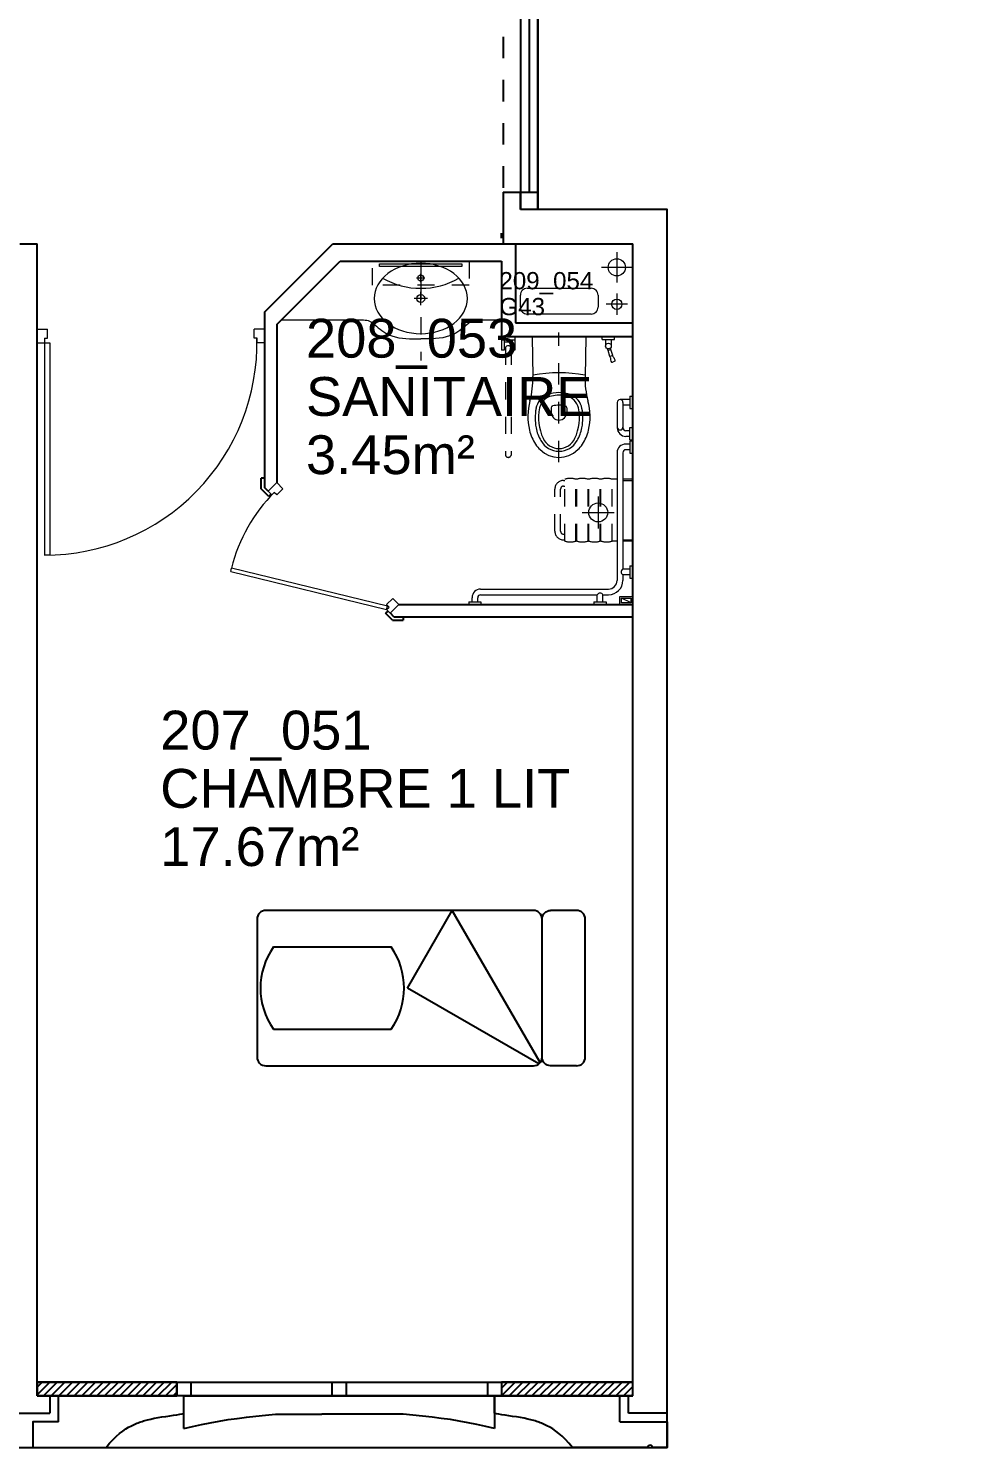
# Model space of a CAD drawing. Header units: metres. Extents: x -5 to 211, y -2 to 116.
# Drawn here: x 205.42 to 210.85, y 47.5 to 55.72 of the extents above; entities that cross this region are included whole.
import ezdxf

# ---------------------------------------------------------------- set-up
doc = ezdxf.new("R2010")
doc.units = ezdxf.units.M
doc.header["$MEASUREMENT"] = 0
for name, pattern in [('AXES2', [1.125, 0.75, -0.125, 0.125, -0.125]), ('CACHÉ', [0.25, 0.125, -0.125]), ('CONTINU', [0]), ('HIDDEN2', [0.1875, 0.125, -0.0625])]:
    doc.linetypes.add(name, pattern=pattern)
doc.layers.get('0').update_dxf_attribs({"linetype": 'CONTINUOUS'})
for name, color, linetype in [('003 murs porteurs', 7, 'CONTINUOUS'), ('004 cloisons', 7, 'CONTINUOUS'), ('004 isolation', 7, 'CONTINUOUS'), ('007 Fenêtre', 7, 'CONTINUOUS'), ('400 Lits', 150, 'CONTINUOUS'), ('A_CHASS', 4, 'CONTINUOUS'), ('A_Etiqu_Gaine', 8, 'CONTINUOUS'), ('A_Etiqu_Gaine_code', 8, 'CONTINUOUS'), ('A_Etiqu_Local', 8, 'CONTINUOUS'), ('A_MURS_CLOI', 7, 'CONTINUOUS'), ('CONTOUR', 54, 'CONTINUOUS')]:
    doc.layers.add(name, color=color, linetype=linetype)
doc.layers.add('A_PORT', color=8, linetype='CONTINUOUS', lineweight=0)
doc.layers.add('A_SANI', color=5, linetype='CONTINU', lineweight=0)
doc.styles.add('Attribut', font='arial.ttf')

# ---------------------------------------------------------------- blocks, each defined once
blk = doc.blocks.new('BROCA4-G1047')
at = {"layer": '004 cloisons', "color": 1, "linetype": 'Continuous'}
for p in [(61.89698, 2.243614), (62.635788, 2.243614)]:
    blk.add_line(p, (62.166382, 2.243614), dxfattribs=at)
blk.add_lwpolyline([(61.366386, 2.160209), (61.417543, 2.172672), (61.468561, 2.184034), (61.51965, 2.194367), (61.571021, 2.203737), (61.622886, 2.212214), (61.675454, 2.219867), (61.728937, 2.226765), (61.783545, 2.232976), (61.839489, 2.23857), (61.89698, 2.243614)], dxfattribs=at)
blk = doc.blocks.new('BROCA4-G1046')
at = {"layer": '004 cloisons', "color": 1, "linetype": 'Continuous'}
for points in [[(61.366386, 2.160209), (61.366386, 2.350212), (63.166382, 2.350212), (63.166382, 2.160209)], [(63.166382, 2.160209), (63.115225, 2.172672), (63.064207, 2.184034), (63.013118, 2.194367), (62.961747, 2.203737), (62.909883, 2.212214), (62.857314, 2.219867), (62.803832, 2.226765), (62.749224, 2.232976), (62.693279, 2.23857), (62.635788, 2.243614)]]:
    blk.add_lwpolyline(points, dxfattribs=at)
at = {"layer": '004 cloisons'}
blk.add_blockref('BROCA4-G1047', (0, 0), dxfattribs=at)
blk = doc.blocks.new('BROCA4-G1045')
at = {"layer": '004 cloisons', "color": 5, "linetype": 'Continuous'}
for p, q in [((63.166382, 2.350212), (63.891491, 2.350212)), ((63.166382, 2.250206), (63.166382, 2.350212)), ((63.891491, 2.200203), (63.891491, 2.350212))]:
    blk.add_line(p, q, dxfattribs=at)
for points in [[(63.616379, 2.050201), (63.596039, 2.07507), (63.576269, 2.096825), (63.557065, 2.115736), (63.538421, 2.132074), (63.520333, 2.14611), (63.502794, 2.158112), (63.4858, 2.168352), (63.469346, 2.1771), (63.453427, 2.184627), (63.438037, 2.191202), (63.438037, 2.191202), (63.430528, 2.194214), (63.423083, 2.197069), (63.415633, 2.199782), (63.40811, 2.202367), (63.400448, 2.204837), (63.392577, 2.207206), (63.384431, 2.209489), (63.375942, 2.211699), (63.367041, 2.21385), (63.357661, 2.215955), (63.357661, 2.215955), (63.337394, 2.220065), (63.315605, 2.224026), (63.292958, 2.227813), (63.27012, 2.231402), (63.247754, 2.234768), (63.226527, 2.237886), (63.207103, 2.240733), (63.190147, 2.243283), (63.176325, 2.245511), (63.166302, 2.247394)], [(63.891491, 2.200203), (64.166382, 2.200203), (64.166382, 2.050201), (64.081375, 2.050201)], [(64.051376, 2.050201), (63.616379, 2.050201)]]:
    blk.add_lwpolyline(points, dxfattribs=at)
blk.add_arc((64.066376, 2.050201), 0.015, 359.999983, 180.000005, dxfattribs=at)
blk = doc.blocks.new('BROCA4-G1044')
at = {"layer": '004 cloisons', "color": 5, "linetype": 'Continuous'}
for p, q in [((60.641281, 2.200203), (60.641281, 2.350212)), ((61.366386, 2.350212), (60.641281, 2.350212)), ((61.366386, 2.250206), (61.366386, 2.350212))]:
    blk.add_line(p, q, dxfattribs=at)
for points in [[(60.916389, 2.050201), (60.936729, 2.07507), (60.956499, 2.096825), (60.975703, 2.115736), (60.994347, 2.132074), (61.012435, 2.14611), (61.029974, 2.158112), (61.046968, 2.168352), (61.063422, 2.1771), (61.079341, 2.184627), (61.094731, 2.191202), (61.094731, 2.191202), (61.10224, 2.194214), (61.109685, 2.197069), (61.117136, 2.199782), (61.124658, 2.202367), (61.132321, 2.204837), (61.140191, 2.207206), (61.148337, 2.209489), (61.156827, 2.211699), (61.165727, 2.21385), (61.175107, 2.215955), (61.175107, 2.215955), (61.195374, 2.220065), (61.217164, 2.224026), (61.23981, 2.227813), (61.262649, 2.231402), (61.285014, 2.234768), (61.306242, 2.237886), (61.325666, 2.240733), (61.342621, 2.243283), (61.356443, 2.245511), (61.366467, 2.247394)], [(60.641281, 2.200203), (60.491386, 2.200203), (60.491386, 2.050201), (60.916389, 2.050201)]]:
    blk.add_lwpolyline(points, dxfattribs=at)
blk = doc.blocks.new('BROCA4-G1043')
at = {"layer": '004 cloisons'}
blk.add_blockref('BROCA4-G1044', (0, 0), dxfattribs=at)
blk = doc.blocks.new('BROCA4-G1080')
at = {"layer": '004 cloisons', "color": 1, "linetype": 'Continuous'}
for p, q in [((63.316006, 10.724754), (63.315998, 9.224758)), ((63.365993, 10.724754), (63.365993, 9.324757)), ((63.416004, 10.724754), (63.416004, 9.324757))]:
    blk.add_line(p, q, dxfattribs=at)
at = {"layer": '004 cloisons', "color": 7, "linetype": 'Continuous'}
for points in [[(63.316006, 10.724754), (63.316006, 10.824753), (63.416004, 10.824753), (63.416004, 10.724754)], [(63.316006, 9.224758), (63.316006, 9.324757), (63.416004, 9.324757), (63.416004, 9.224758)]]:
    blk.add_lwpolyline(points, close=True, dxfattribs=at)
blk = doc.blocks.new('A_Etiqu_Local')
at = {"style": 'Attribut', "flags": 1}
for tag, p in [('CODE_HOPITAL', (-0.4463, 1.9645)), ('CODE_SITE', (-0.4463, 1.7395)), ('CODE_BATIMENT', (-0.4463, 1.5145)), ('CODE_SECTEUR', (-0.4463, 1.2895)), ('CODE_ETAGE', (-0.4463, 1.0645)), ('NOM_NORMALISE', (-0.4463, -0.843)), ('SECTEUR_ACTIVITE', (-0.4463, -1.068)), ('SOUS_SECTEUR_ACTIVITE', (-0.4463, -1.293)), ('VOLUME', (-0.4463, -1.518)), ('SERVICE', (-0.4463, -1.743)), ('CODE_UG', (-0.4463, -1.968)), ('CODE_UA', (-0.4463, -2.193)), ('CODE_POLE', (-0.4463, -2.418)), ('OCCUPANT_EXTERNE', (-0.4463, -2.643)), ('DISPONIBILITE', (-0.4463, -2.868)), ('ACCES_HANDICAPES', (-0.4463, -3.093)), ('NATURE_SOL', (-0.4463, -3.318)), ('RISQUE_LABORATOIRE', (-0.4463, -3.543)), ('AMIANTE', (-0.4463, -3.768))]:
    blk.add_attdef(tag, p, '', height=0.15, dxfattribs=at)
at = {"layer": 'A_Etiqu_Local', "style": 'Attribut'}
for tag, p in [('CODE_PIECE', (-0.4437, 0.5281)), ('NOM_USAGE', (-0.4437, 0.1906)), ('SURFACE', (-0.4437, -0.1469))]:
    blk.add_attdef(tag, p, '', height=0.225, dxfattribs=at)
blk = doc.blocks.new('A_Etiqu_Gaine')
at = {"style": 'Attribut', "flags": 1}
for tag, p in [('CODE_HOPITAL', (-0.4323, 0.8651)), ('CODE_SITE', (-0.4323, 0.7151)), ('CODE_BATIMENT', (-0.4323, 0.5651)), ('CODE_SECTEUR', (-0.4323, 0.4151)), ('CODE_ETAGE', (-0.4323, 0.2651)), ('NOM_NORMALISE', (-0.4323, -0.3349)), ('SECTEUR_ACTIVITE', (-0.4323, -0.4849)), ('SOUS_SECTEUR_ACTIVITE', (-0.4323, -0.6349)), ('SURFACE', (-0.4323, -0.7849)), ('CODE_UG', (-0.4323, -0.9349)), ('CODE_POLE', (-0.4323, -1.0849)), ('AMIANTE', (-0.4323, -1.2349))]:
    blk.add_attdef(tag, p, '', height=0.1, dxfattribs=at)
at = {"layer": 'A_Etiqu_Gaine', "style": 'Attribut'}
blk.add_attdef('NOM_USAGE', (-0.4323, -0.1849), '', height=0.1, dxfattribs=at)
at = {"layer": 'A_Etiqu_Gaine_code', "style": 'Attribut'}
blk.add_attdef('CODE_PIECE', (-0.4323, -0.0349), '', height=0.1, dxfattribs=at)

msp = doc.modelspace()

# ---------------------------------------------------------------- linework, layer by layer
at = {"layer": '003 murs porteurs', "color": 8, "linetype": 'CACHÉ'}
msp.add_line((208.1659, 56.1709), (208.1659, 54.7709), dxfattribs=at)
at = {"layer": '003 murs porteurs', "color": 8, "linetype": 'Continuous'}
for p, q in [((208.1659, 54.7709), (208.1659, 54.4709)), ((208.1659, 54.7709), (208.2659, 54.7709)), ((208.2659, 54.6709), (208.2659, 54.7709)), ((209.1162, 54.6709), (208.2659, 54.6709)), ((209.1162, 47.6963), (209.1162, 54.6709)), ((208.1659, 54.4709), (208.9162, 54.4709)), ((208.9162, 47.7963), (208.9162, 54.4709)), ((206.3562, 47.7963), (205.4662, 47.7963)), ((205.5411, 47.7963), (205.5411, 47.6963)), ((208.9162, 47.7963), (208.0762, 47.7963)), ((208.8913, 47.6963), (208.8913, 47.7963)), ((205.2914, 47.6963), (205.5411, 47.6963)), ((209.1162, 47.6963), (208.8913, 47.6963))]:
    msp.add_line(p, q, dxfattribs=at)
for points in [[(205.4662, 47.7963), (205.4662, 47.8763), (206.3562, 47.8763)], [(206.2763, 47.8763), (206.2763, 47.7963)], [(206.3562, 47.8763), (206.3562, 47.7963)], [(208.0762, 47.7963), (208.0762, 47.8763), (208.9162, 47.8763)], [(208.1562, 47.8763), (208.1562, 47.7963)]]:
    msp.add_lwpolyline(points, dxfattribs=at)
at = {"layer": '004 isolation', "color": 8, "linetype": 'Continuous'}
for p, q in [((205.4662, 47.8763), (205.4662, 47.7963)), ((206.2763, 47.8763), (205.4662, 47.8763)), ((205.4954, 47.8763), (205.4662, 47.8472)), ((205.4662, 47.803), (205.5396, 47.8763)), ((205.5838, 47.8763), (205.5038, 47.7963)), ((205.548, 47.7963), (205.628, 47.8763)), ((205.6722, 47.8763), (205.5922, 47.7963)), ((205.6364, 47.7963), (205.7164, 47.8763)), ((205.7606, 47.8763), (205.6806, 47.7963)), ((205.7248, 47.7963), (205.8048, 47.8763)), ((205.849, 47.8763), (205.7689, 47.7963)), ((205.8131, 47.7963), (205.8932, 47.8763)), ((205.9374, 47.8763), (205.8573, 47.7963)), ((205.9015, 47.7963), (205.9815, 47.8763)), ((206.0258, 47.8763), (205.9457, 47.7963)), ((205.9899, 47.7963), (206.0699, 47.8763)), ((206.1141, 47.8763), (206.0341, 47.7963)), ((206.0783, 47.7963), (206.1583, 47.8763)), ((206.2025, 47.8763), (206.1225, 47.7963)), ((206.1667, 47.7963), (206.2467, 47.8763)), ((206.2762, 47.8617), (206.2109, 47.7963)), ((206.2763, 47.7963), (206.2763, 47.8763)), ((208.9162, 47.8763), (208.1562, 47.8763)), ((208.1562, 47.8763), (208.1562, 47.7963)), ((208.1913, 47.8763), (208.1562, 47.8413)), ((208.1562, 47.7971), (208.2354, 47.8763)), ((208.2796, 47.8763), (208.1996, 47.7963)), ((208.2438, 47.7963), (208.3238, 47.8763)), ((208.368, 47.8763), (208.288, 47.7963)), ((208.3322, 47.7963), (208.4122, 47.8763)), ((208.4564, 47.8763), (208.3764, 47.7963)), ((208.4206, 47.7963), (208.5006, 47.8763)), ((208.5448, 47.8763), (208.4648, 47.7963)), ((208.509, 47.7963), (208.589, 47.8763)), ((208.6332, 47.8763), (208.5532, 47.7963)), ((208.5974, 47.7963), (208.6774, 47.8763)), ((208.7216, 47.8763), (208.6416, 47.7963)), ((208.6858, 47.7963), (208.7658, 47.8763)), ((208.81, 47.8763), (208.73, 47.7963)), ((208.7742, 47.7963), (208.8542, 47.8763)), ((208.8984, 47.8763), (208.8184, 47.7963)), ((208.9162, 47.7963), (208.9162, 47.8763)), ((205.4662, 47.7963), (206.2763, 47.7963)), ((206.2551, 47.7963), (206.2762, 47.8175)), ((208.1562, 47.7963), (208.9162, 47.7963)), ((208.8625, 47.7963), (208.9162, 47.85)), ((208.9162, 47.8058), (208.9068, 47.7963))]:
    msp.add_line(p, q, dxfattribs=at)
at = {"layer": '400 Lits', "color": 8, "linetype": 'Continuous'}
for p, q in [((207.6113, 50.1585), (207.8711, 50.6085)), ((208.3799, 49.7274), (207.8711, 50.6085)), ((208.5907, 50.6085), (208.4407, 50.6085)), ((208.3907, 49.7585), (208.3907, 50.5585)), ((206.8352, 50.3971), (207.5168, 50.3971)), ((208.3719, 49.7194), (207.6113, 50.1585)), ((206.8352, 49.92), (207.5168, 49.92)), ((208.5907, 49.7085), (208.4407, 49.7085))]:
    msp.add_line(p, q, dxfattribs=at)
for points in [[(208.341, 50.6085), (206.7907, 50.6085, 0.414214), (206.7407, 50.5585), (206.7407, 49.7585, 0.414214), (206.7907, 49.7085), (208.341, 49.7085)], [(208.3407, 49.7085, 0.414213), (208.3907, 49.7585), (208.3907, 50.5585, 0.414214), (208.3407, 50.6085)], [(208.4407, 49.7085, -0.414213), (208.3907, 49.7585), (208.3907, 50.5585, -0.414214), (208.4407, 50.6085)], [(208.5907, 49.7085, 0.414213), (208.6407, 49.7585), (208.6407, 50.5585, 0.414214), (208.5907, 50.6085)]]:
    msp.add_lwpolyline(points, format="xyb", dxfattribs=at)
for start, end in [(145.00777, 214.99254), (325.00791, 34.99193)]:
    msp.add_arc((207.176, 50.1585), 0.416, start, end, dxfattribs=at)
at = {"layer": 'A_CHASS', "color": 8, "linetype": 'Continuous'}
for p, q in [((206.3562, 47.8763), (208.0762, 47.8763)), ((208.0762, 47.7963), (206.3562, 47.7963))]:
    msp.add_line(p, q, dxfattribs=at)
at = {"layer": 'A_CHASS', "color": 8, "linetype": 'CACHÉ'}
msp.add_line((205.8663, 47.4963), (208.5662, 47.4963), dxfattribs=at)
at = {"layer": 'A_CHASS', "color": 8, "linetype": 'Continuous'}
for points in [[(207.1762, 47.7963), (207.1762, 47.8763)], [(207.2562, 47.8763), (207.2562, 47.7963)]]:
    msp.add_lwpolyline(points, dxfattribs=at)
at = {"layer": 'A_MURS_CLOI', "color": 8, "linetype": 'Continuous'}
for p, q in [((208.1559, 54.5029), (208.1558, 54.5329)), ((205.3662, 54.4709), (205.4662, 54.4709)), ((205.4662, 47.7963), (205.4662, 54.4709)), ((206.7844, 54.0756), (207.1796, 54.4709)), ((207.1796, 54.4709), (208.2362, 54.4709)), ((208.2362, 54.4709), (208.2362, 54.0138)), ((206.8544, 54.0042), (207.2211, 54.3709)), ((207.2211, 54.3709), (208.1562, 54.3709)), ((208.1562, 54.3709), (208.1562, 53.9338)), ((206.7844, 54.0756), (206.7844, 53.0594)), ((206.8544, 54.0042), (206.8544, 53.0878)), ((208.2362, 54.0138), (208.9162, 54.0138)), ((208.1562, 53.9338), (208.9162, 53.9338)), ((206.7844, 53.1129), (206.7644, 53.1129)), ((206.7644, 53.0511), (206.7644, 53.1129)), ((206.8081, 53.0074), (206.7644, 53.0511)), ((206.8052, 53.0386), (206.7844, 53.0594)), ((206.8081, 53.0074), (206.8222, 53.0216)), ((207.5621, 52.3807), (208.9156, 52.3807)), ((207.4992, 52.3446), (207.4851, 52.3304)), ((207.5248, 52.2907), (207.4851, 52.3304)), ((207.5331, 52.3107), (207.5123, 52.3315)), ((207.5331, 52.3107), (208.9162, 52.3107)), ((207.5866, 52.3107), (207.5866, 52.2907)), ((207.5248, 52.2907), (207.5866, 52.2907))]:
    msp.add_line(p, q, dxfattribs=at)
at = {"layer": 'A_PORT', "color": 8, "linetype": 'Continuous'}
for p, q in [((205.4662, 53.9772), (205.5261, 53.9772)), ((205.4662, 53.9772), (205.4662, 53.8972)), ((205.5261, 53.925), (205.5261, 53.9772)), ((206.784, 53.9772), (206.7241, 53.9772)), ((206.7241, 53.925), (206.7241, 53.9772)), ((205.4662, 53.8972), (205.5401, 53.8972)), ((205.5101, 53.925), (205.5261, 53.925)), ((205.5101, 53.925), (205.5101, 52.6672)), ((205.5401, 53.8972), (205.5401, 52.6672)), ((206.7401, 53.925), (206.7241, 53.925)), ((206.7401, 53.8972), (206.7401, 53.925)), ((206.784, 53.8972), (206.7401, 53.8972)), ((205.5401, 52.6672), (205.5101, 52.6672))]:
    msp.add_line(p, q, dxfattribs=at)
at = {"layer": 'A_PORT', "color": 8}
for p, q in [((206.5879, 52.5733), (206.5927, 52.5927)), ((206.5879, 52.5733), (207.4908, 52.3524)), ((207.4955, 52.3718), (206.5925, 52.5928))]:
    msp.add_line(p, q, dxfattribs=at)
msp.add_lwpolyline([(206.8544, 53.0171), (206.8402, 53.0312), (206.8261, 53.0171), (206.8049, 53.0383), (206.8544, 53.0878), (206.8897, 53.0524), (206.8544, 53.0171)], dxfattribs=at)
at = {"layer": 'A_PORT', "color": 8, "linetype": 'Continuous'}
msp.add_arc((205.5101, 53.8972), 1.23, 270, 1.29426, dxfattribs=at)
at = {"layer": 'A_PORT', "color": 8}
msp.add_arc((207.5049, 52.3665), 0.94, 135, 166.07535, dxfattribs=at)
at = {"layer": 'A_SANI', "color": 8, "linetype": 'HIDDEN2', "ltscale": 0.5}
for p, q in [((207.4086, 54.2309), (207.4086, 54.3709)), ((207.4086, 54.3709), (207.9686, 54.3709)), ((207.9686, 54.3709), (207.9686, 54.2309)), ((207.9686, 54.2309), (207.4086, 54.2309)), ((208.1786, 53.8695), (208.1786, 53.2459)), ((208.2116, 53.8695), (208.2116, 53.2459)), ((208.4655, 52.8055), (208.4655, 53.0505)), ((208.4985, 52.8055), (208.4985, 53.0505)), ((208.5155, 53.1005), (208.5222, 53.1005)), ((208.5155, 53.0675), (208.5222, 53.0675)), ((208.5222, 52.7487), (208.5222, 53.1073)), ((208.5872, 52.7487), (208.5872, 53.1073)), ((208.5922, 53.1073), (208.5872, 53.1073)), ((208.5922, 52.7487), (208.5922, 53.1073)), ((208.6572, 52.7487), (208.6572, 53.1073)), ((208.6622, 53.1073), (208.6572, 53.1073)), ((208.6622, 52.7487), (208.6622, 53.1073)), ((208.7272, 52.7487), (208.7272, 53.1073)), ((208.7322, 53.1073), (208.7272, 53.1073)), ((208.7322, 52.7487), (208.7322, 53.1073)), ((208.7972, 52.7487), (208.7972, 53.1073)), ((208.8255, 53.1073), (208.7972, 53.1073)), ((208.9155, 53.1073), (208.8585, 53.1073)), ((208.8585, 53.1005), (208.9155, 53.1005)), ((208.5155, 52.7885), (208.5222, 52.7885)), ((208.5155, 52.7555), (208.5222, 52.7555)), ((208.5922, 52.7487), (208.5872, 52.7487)), ((208.6622, 52.7487), (208.6572, 52.7487)), ((208.7322, 52.7487), (208.7272, 52.7487)), ((208.8255, 52.7487), (208.7972, 52.7487)), ((208.8585, 52.7555), (208.9155, 52.7555)), ((208.9155, 52.7487), (208.8585, 52.7487))]:
    msp.add_line(p, q, dxfattribs=at)
at = {"layer": 'A_SANI', "color": 8, "linetype": 'Continuous'}
for p, q in [((207.4497, 54.3405), (207.4497, 54.355)), ((207.4497, 54.355), (207.926, 54.355)), ((207.926, 54.355), (207.926, 54.3405)), ((208.8238, 54.4225), (208.8238, 54.2468)), ((207.926, 54.3405), (207.4497, 54.3405)), ((207.7126, 54.2727), (207.6647, 54.2727)), ((207.6886, 54.2488), (207.6886, 54.2966)), ((208.9117, 54.3347), (208.736, 54.3347)), ((207.6886, 54.1162), (207.6886, 54.1927)), ((208.3051, 54.2138), (208.6751, 54.2138)), ((207.7269, 54.1544), (207.6504, 54.1544)), ((208.2651, 54.1038), (208.2651, 54.1738)), ((208.7151, 54.1738), (208.7151, 54.1038)), ((208.8853, 54.1209), (208.7623, 54.1209)), ((208.8238, 54.1824), (208.8238, 54.0594)), ((206.8806, 54.0304), (207.3575, 54.0304)), ((208.0198, 54.0304), (208.1562, 54.0304)), ((208.6751, 54.0638), (208.3051, 54.0638)), ((206.784, 53.9772), (206.784, 53.8972)), ((208.1561, 53.9338), (208.1561, 53.8543)), ((208.2341, 53.9128), (208.1561, 53.9128)), ((208.1719, 53.9128), (208.1719, 53.8543)), ((208.2182, 53.9018), (208.1719, 53.9018)), ((208.1786, 53.8619), (208.1719, 53.8619)), ((208.2182, 53.8619), (208.2116, 53.8619)), ((208.2182, 53.9128), (208.2182, 53.8543)), ((208.2341, 53.9338), (208.2341, 53.8543)), ((208.8104, 53.9338), (208.7397, 53.9338)), ((208.7397, 53.9171), (208.7397, 53.9338)), ((208.7397, 53.9171), (208.8104, 53.9171)), ((208.7586, 53.9171), (208.7586, 53.879)), ((208.774, 53.8527), (208.7707, 53.8631)), ((208.7889, 53.8575), (208.786, 53.8666)), ((208.7916, 53.9171), (208.7916, 53.8768)), ((208.8104, 53.9171), (208.8104, 53.9338)), ((208.1719, 53.8543), (208.1561, 53.8543)), ((208.2341, 53.8543), (208.2182, 53.8543)), ((208.7901, 53.8579), (208.7729, 53.8524)), ((208.7838, 53.8184), (208.7729, 53.8524)), ((208.801, 53.8239), (208.7838, 53.8184)), ((208.7874, 53.8109), (208.7849, 53.8187)), ((208.801, 53.8239), (208.7901, 53.8579)), ((208.8023, 53.8157), (208.7998, 53.8235)), ((208.8262, 53.5522), (208.8262, 53.4049)), ((208.8995, 53.5687), (208.8427, 53.5687)), ((208.8592, 53.5522), (208.8592, 53.4049)), ((208.8995, 53.5357), (208.8592, 53.5357)), ((208.8995, 53.5876), (208.9162, 53.5876)), ((208.8995, 53.5876), (208.8995, 53.5169)), ((208.8995, 53.5169), (208.9162, 53.5169)), ((208.8995, 53.3879), (208.8762, 53.3879)), ((208.8995, 53.4068), (208.9162, 53.4068)), ((208.8995, 53.3361), (208.8995, 53.4068)), ((208.9162, 53.4068), (208.9162, 53.3361)), ((208.8987, 53.3109), (208.8755, 53.3109)), ((208.8995, 53.3549), (208.8762, 53.3549)), ((208.8987, 53.3298), (208.8987, 53.2591)), ((208.8987, 53.3298), (208.9155, 53.3298)), ((208.8995, 53.3361), (208.9162, 53.3361)), ((208.8255, 53.2609), (208.8255, 52.5207)), ((208.8585, 53.2609), (208.8585, 52.5862)), ((208.8987, 53.2779), (208.8755, 53.2779)), ((208.8987, 53.2591), (208.9155, 53.2591)), ((208.7162, 53.0071), (208.7162, 52.8225)), ((208.624, 52.9148), (208.8085, 52.9148)), ((208.8987, 52.5862), (208.8585, 52.5862)), ((208.8987, 52.5532), (208.8585, 52.5532)), ((208.8585, 52.5532), (208.8585, 52.5207)), ((208.8987, 52.605), (208.9155, 52.605)), ((208.8987, 52.605), (208.8987, 52.5343)), ((208.9155, 52.605), (208.9155, 52.5343)), ((208.0353, 52.4707), (208.7755, 52.4707)), ((208.8987, 52.5343), (208.9155, 52.5343)), ((207.9664, 52.3974), (207.9664, 52.3807)), ((207.9664, 52.3974), (208.0371, 52.3974)), ((207.9853, 52.3974), (207.9853, 52.4207)), ((208.0183, 52.3974), (208.0183, 52.4207)), ((208.0353, 52.4377), (208.71, 52.4377)), ((208.0371, 52.3974), (208.0371, 52.3807)), ((208.6911, 52.3974), (208.7618, 52.3974)), ((208.6911, 52.3974), (208.6911, 52.3807)), ((208.6911, 52.3807), (208.7618, 52.3807)), ((208.71, 52.3974), (208.71, 52.4377)), ((208.743, 52.4377), (208.7755, 52.4377)), ((208.743, 52.3974), (208.743, 52.4377)), ((208.7618, 52.3974), (208.7618, 52.3807)), ((208.8406, 52.3807), (208.8406, 52.4276)), ((208.8406, 52.4276), (208.9156, 52.4276)), ((208.9156, 52.3807), (208.8406, 52.3807)), ((208.9064, 52.3907), (208.8506, 52.4176)), ((208.8506, 52.3907), (208.8506, 52.4176)), ((208.8506, 52.4176), (208.9056, 52.4176)), ((208.9056, 52.3907), (208.8506, 52.3907)), ((208.9056, 52.4176), (208.9056, 52.3907)), ((208.9156, 52.4276), (208.9156, 52.3807))]:
    msp.add_line(p, q, dxfattribs=at)
at = {"layer": 'A_SANI', "color": 8, "linetype": 'AXES2', "ltscale": 0.3}
msp.add_line((207.6886, 54.3709), (207.6886, 53.7942), dxfattribs=at)
at = {"layer": 'A_SANI', "color": 8, "linetype": 'HIDDEN2'}
msp.add_line((208.4889, 53.2055), (208.4889, 53.9577), dxfattribs=at)
at = {"layer": 'A_SANI', "color": 8}
for p, q in [((208.334, 53.9308), (208.3383, 53.7017)), ((208.6409, 53.9338), (208.337, 53.9338)), ((208.6439, 53.9308), (208.6396, 53.7017)), ((208.4439, 53.5217), (208.4439, 53.495)), ((208.5339, 53.5217), (208.5339, 53.495)), ((207.4908, 52.3807), (207.5261, 52.416)), ((207.5049, 52.3665), (207.4908, 52.3807)), ((207.5615, 52.3807), (207.512, 52.3312)), ((207.5261, 52.416), (207.5615, 52.3807)), ((207.4908, 52.3524), (207.4955, 52.3718)), ((207.4908, 52.3524), (207.5049, 52.3665)), ((207.512, 52.3312), (207.4908, 52.3524))]:
    msp.add_line(p, q, dxfattribs=at)
at = {"layer": 'A_SANI', "color": 8, "linetype": 'Continuous'}
for centre, radius in [((208.8238, 54.3347), 0.05), ((207.6886, 54.2727), 0.0175), ((207.6886, 54.1544), 0.023), ((208.8238, 54.1209), 0.03), ((208.7751, 53.879), 0.0165), ((208.7162, 52.9148), 0.055)]:
    msp.add_circle(centre, radius, dxfattribs=at)
for centre, radius, start, end in [((207.6886, 54.661), 0.4476, 240.42755, 299.57245), ((208.3051, 54.1738), 0.04, 89.99924, 179.99933), ((208.6751, 54.1738), 0.04, 0.00067, 90.00076), ((208.3051, 54.1038), 0.04, 179.99924, 269.99933), ((208.6751, 54.1038), 0.04, 269.99924, 359.99933), ((208.1951, 53.8629), 0.0178, 21.92878, 158.07122), ((208.8427, 53.5522), 0.0165, 0, 180), ((208.8427, 53.4095), 0.0165, 180, 360), ((208.8762, 53.4049), 0.05, 180, 270), ((208.8762, 53.4049), 0.017, 180, 270), ((208.8755, 53.2609), 0.05, 90, 180), ((208.8755, 53.2609), 0.017, 90, 180), ((208.8677, 52.5697), 0.0189, 119.13506, 240.86494), ((208.0353, 52.4207), 0.05, 90, 180), ((208.7755, 52.5207), 0.083, 270, 0), ((208.7755, 52.5207), 0.05, 270, 0), ((208.0353, 52.4207), 0.017, 90, 180), ((208.7265, 52.4285), 0.0189, 29.13506, 150.86494)]:
    msp.add_arc(centre, radius, start, end, dxfattribs=at)
at = {"layer": 'A_SANI', "color": 8}
for centre, radius, start, end in [((208.337, 53.9308), 0.003, 90, 181.06398), ((208.6409, 53.9308), 0.003, 358.93602, 90), ((207.8383, 53.6924), 0.5, 344.88729, 1.06398), ((208.4892, 52.9138), 0.81, 79.30638, 100.737), ((209.1395, 53.6924), 0.5, 178.93602, 195.11271), ((208.6589, 53.4708), 0.35, 164.88729, 193.11491), ((208.4639, 53.4968), 0.11, 113.12434, 169.41239), ((208.4648, 53.5013), 0.09, 102.10426, 168.0461), ((208.4889, 53.3888), 0.22, 71.94075, 108.05984), ((208.4889, 53.3888), 0.205, 77.89574, 102.10108), ((208.4889, 53.3756), 0.1603, 76.52948, 103.47052), ((208.5131, 53.5013), 0.09, 11.9539, 77.89574), ((208.5139, 53.4968), 0.11, 10.58761, 66.87566), ((208.3189, 53.4708), 0.35, 346.88509, 15.11271), ((208.6507, 53.4619), 0.3, 169.41239, 190.77744), ((208.6507, 53.4619), 0.28, 168.0461, 204.81427), ((208.4539, 53.5217), 0.01, 103.47052, 180), ((208.4889, 53.495), 0.045, 180, 0), ((208.5239, 53.5217), 0.01, 0, 76.52948), ((208.3272, 53.4619), 0.28, 335.18573, 11.9539), ((208.3272, 53.4619), 0.3, 349.22256, 10.58761), ((208.5616, 53.4481), 0.25, 193.11491, 213.63285), ((208.5819, 53.4488), 0.23, 190.77744, 210.66727), ((208.3959, 53.4488), 0.23, 329.33273, 349.22256), ((208.4163, 53.4481), 0.25, 326.36715, 346.88509), ((208.4949, 53.4038), 0.17, 213.63285, 227.43169), ((208.4889, 53.3878), 0.119, 208.24281, 331.74256), ((208.4901, 53.3876), 0.103, 204.81427, 269.38411), ((208.4878, 53.3876), 0.103, 270.61589, 335.18573), ((208.4829, 53.4038), 0.17, 312.56831, 326.36715), ((208.4889, 53.3888), 0.155, 225.31377, 314.66842)]:
    msp.add_arc(centre, radius, start, end, dxfattribs=at)
at = {"layer": 'A_SANI', "color": 8, "linetype": 'HIDDEN2', "ltscale": 0.5}
for centre, radius, start, end in [((208.1951, 53.2512), 0.0173, 197.79386, 342.20614), ((208.5155, 53.0505), 0.05, 90, 180), ((208.5155, 53.0505), 0.017, 90, 180), ((208.5547, 52.995), 0.1169, 73.86503, 106.13497), ((208.6247, 52.995), 0.1169, 73.86503, 106.13497), ((208.6947, 52.995), 0.1169, 73.86503, 106.13497), ((208.7647, 52.995), 0.1169, 73.86503, 106.13497), ((208.5155, 52.8055), 0.05, 180, 270), ((208.5155, 52.8055), 0.017, 180, 270), ((208.5547, 52.8611), 0.1169, 253.86503, 286.13497), ((208.6247, 52.8611), 0.1169, 253.86503, 286.13497), ((208.6947, 52.8611), 0.1169, 253.86503, 286.13497), ((208.7647, 52.8611), 0.1169, 253.86503, 286.13497)]:
    msp.add_arc(centre, radius, start, end, dxfattribs=at)
at = {"layer": 'A_SANI', "color": 8, "linetype": 'Continuous', "extrusion": (0, 0, -1)}
msp.add_ellipse((207.6886, 54.1544), major_axis=(0.27, 0), ratio=0.755556, dxfattribs=at)
at = {"layer": 'A_SANI', "color": 8, "linetype": 'Continuous'}
for points in [[(207.3575, 54.0304), (207.3918, 54.0234), (207.4317, 53.9934), (207.5215, 53.9378), (207.6886, 53.9204)], [(208.0198, 54.0304), (207.9855, 54.0234), (207.9456, 53.9934), (207.8558, 53.9378), (207.6886, 53.9204)], [(208.7874, 53.8109), (208.7868, 53.7997), (208.7939, 53.7863), (208.8032, 53.7876)], [(208.8023, 53.8157), (208.8093, 53.8069), (208.8114, 53.7919), (208.8031, 53.7876)]]:
    msp.add_spline(points, degree=3, dxfattribs=at)
at = {"layer": 'CONTOUR', "color": 8}
msp.add_lwpolyline([(185.4002, 49.721), (187.2502, 49.721), (187.2502, 48.7963), (198.1166, 48.7963), (198.1166, 47.4963), (209.1162, 47.4963), (209.1162, 54.6709), (208.3659, 54.6709), (208.3659, 56.2709), (209.1413, 56.2709), (209.1413, 59.8212), (210.8494, 59.8212), (210.8494, 70.6212), (203.6499, 70.6212), (203.6499, 69.9294), (201.9503, 69.9294), (201.9503, 72.1208), (187.2502, 72.1208), (187.2502, 66.5211), (185.4002, 66.5211)], dxfattribs=at)

# ---------------------------------------------------------------- block references
at = {"layer": '003 murs porteurs', "color": 8}
for name in ['BROCA4-G1043', 'BROCA4-G1045']:
    msp.add_blockref(name, (144.9499, 45.4461), dxfattribs=at)
at = {"layer": '007 Fenêtre', "color": 8}
for name in ['BROCA4-G1080', 'BROCA4-G1046']:
    msp.add_blockref(name, (144.9499, 45.4461), dxfattribs=at)
at = {"layer": 'A_Etiqu_Gaine', "color": 8}
ref = msp.add_blockref('A_Etiqu_Gaine', (208.5762, 54.2424), dxfattribs=at)
ref.add_attrib('CODE_PIECE', '209_054', (208.1439, 54.2075), dxfattribs={"layer": 'A_Etiqu_Gaine_code', "height": 0.1, "style": 'Attribut'})
ref.add_attrib('NOM_USAGE', 'G43', (208.1439, 54.0575), dxfattribs={"height": 0.1, "style": 'Attribut'})
at = {"layer": 'A_Etiqu_Local', "color": 8}
ref = msp.add_blockref('A_Etiqu_Local', (207.4673, 53.2836), dxfattribs=at)
ref.add_attrib('CODE_PIECE', '208_053', (207.0237, 53.8117), dxfattribs={"height": 0.225, "style": 'Attribut'})
ref.add_attrib('NOM_USAGE', 'SANITAIRE', (207.0237, 53.4742), dxfattribs={"height": 0.225, "style": 'Attribut'})
ref.add_attrib('SURFACE', '3.45m²', (207.0237, 53.1367), dxfattribs={"height": 0.225, "style": 'Attribut'})
ref = msp.add_blockref('A_Etiqu_Local', (206.6233, 51.0129), dxfattribs=at)
ref.add_attrib('CODE_PIECE', '207_051', (206.1796, 51.541), dxfattribs={"height": 0.225, "style": 'Attribut'})
ref.add_attrib('NOM_USAGE', 'CHAMBRE 1 LIT', (206.1796, 51.2035), dxfattribs={"height": 0.225, "style": 'Attribut'})
ref.add_attrib('SURFACE', '17.67m²', (206.1796, 50.866), dxfattribs={"height": 0.225, "style": 'Attribut'})

doc.saveas('drawing.dxf')
